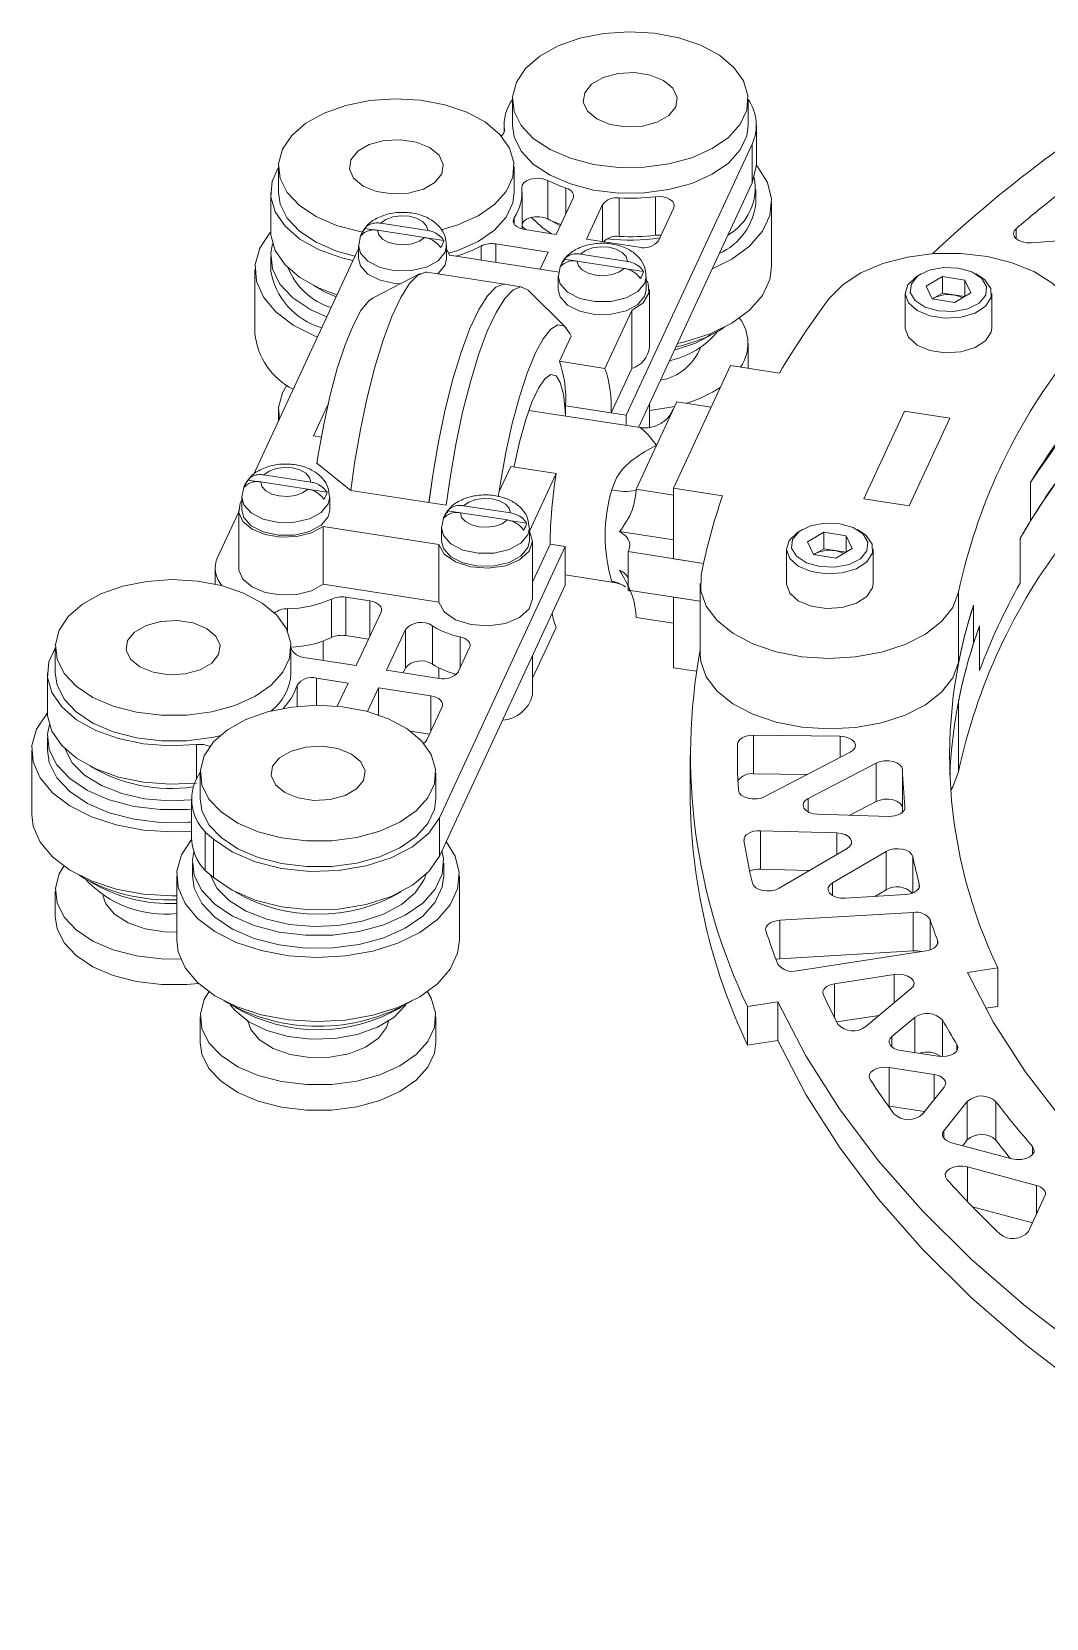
# Model space of a CAD drawing. Header units: millimetres. Extents: x 23 to 173, y 12 to 89.
# Drawn here: x 22.8 to 55.1, y 19.1 to 69.6 of the extents above; entities that cross this region are included whole.
import ezdxf

# ---------------------------------------------------------------- set-up
doc = ezdxf.new("R2010")
doc.units = ezdxf.units.MM

msp = doc.modelspace()

# ---------------------------------------------------------------- linework, layer by layer
at = {"color": 7, "linetype": 'Continuous', "lineweight": 15}
for p, q in [((38.067, 67.43), (38.067, 66.613)), ((45.567, 66.613), (45.567, 67.43)), ((37.801, 66.613), (37.801, 66.389)), ((45.833, 65.388), (45.833, 66.613)), ((45.696, 66.013), (41.691, 57.384)), ((45.696, 66.013), (45.696, 64.788)), ((30.622, 65.294), (30.622, 64.478)), ((38.122, 64.478), (38.122, 65.294)), ((39.19, 63.635), (39.19, 64.86)), ((45.696, 64.788), (42.081, 57)), ((30.372, 64.478), (30.372, 63.253)), ((38.372, 63.314), (38.372, 64.478)), ((39.463, 63.14), (39.999, 64.296)), ((41.466, 63.079), (41.466, 64.304)), ((42.618, 63.117), (42.618, 64.342)), ((45.817, 64.164), (45.817, 64.572)), ((46.317, 62.122), (46.317, 64.164)), ((40.429, 62.99), (40.939, 64.091)), ((42.714, 62.936), (43.201, 63.984)), ((33.364, 63.334), (33.714, 63.28)), ((35.268, 63.045), (33.772, 63.277)), ((33.876, 63.5), (35.372, 63.269)), ((38.49, 63.29), (38.372, 63.399)), ((39.463, 63.14), (38.461, 63.295)), ((33.123, 62.599), (33.172, 62.685)), ((33.172, 62.783), (33.172, 62.375)), ((33.235, 63.094), (33.175, 62.799)), ((35.327, 63.031), (35.884, 62.944)), ((35.972, 62.375), (35.972, 62.783)), ((35.972, 62.685), (36.06, 62.483)), ((39.204, 62.582), (37.538, 62.84)), ((42.102, 62.732), (40.429, 62.99)), ((57.713, 63.113), (54.58, 62.877)), ((29.821, 55.485), (33.123, 62.599)), ((30.372, 62.436), (30.372, 62.028)), ((35.924, 62.165), (35.972, 62.375)), ((36.06, 62.483), (39.556, 61.942)), ((38.95, 62.036), (39.204, 62.582)), ((39.719, 62.351), (40.069, 62.297)), ((41.624, 62.062), (40.127, 62.294)), ((40.231, 62.517), (41.727, 62.285)), ((29.872, 62.028), (29.872, 59.987)), ((35.131, 61.897), (33.632, 61.128)), ((37.827, 61.554), (35.343, 61.938)), ((39.527, 61.8), (39.527, 61.391)), ((39.59, 62.111), (39.53, 61.816)), ((41.682, 62.047), (42.239, 61.961)), ((42.327, 61.391), (42.327, 61.8)), ((51.08, 61.888), (50.974, 61.827)), ((51.233, 61.499), (51.756, 61.801)), ((52.469, 61.69), (51.756, 61.801)), ((51.756, 61.27), (51.756, 61.801)), ((52.469, 61.69), (52.661, 61.278)), ((52.469, 61.168), (52.469, 61.69)), ((52.919, 61.827), (52.813, 61.888)), ((38.379, 61.468), (37.827, 61.554)), ((39.766, 60.179), (38.569, 61.365)), ((42.279, 61.182), (42.327, 61.391)), ((42.427, 59.554), (42.427, 61.391)), ((50.572, 61.266), (50.572, 60.164)), ((51.233, 61.499), (51.424, 61.087)), ((51.435, 61.085), (51.494, 61.119)), ((51.494, 61.119), (51.441, 61.084)), ((51.494, 61.119), (51.756, 61.27)), ((52.112, 61.215), (51.756, 61.27)), ((52.458, 61.161), (52.112, 61.215)), ((52.661, 61.278), (52.138, 60.976)), ((53.322, 60.164), (53.322, 61.266)), ((41.013, 58.878), (41.867, 60.717)), ((41.867, 58.879), (41.867, 60.717)), ((51.424, 61.087), (52.138, 60.976)), ((39.935, 59.899), (39.565, 59.102)), ((45.567, 58.881), (45.567, 59.673)), ((39.565, 59.102), (41.013, 58.878)), ((41.208, 57.459), (41.867, 58.879)), ((45.007, 58.967), (43.195, 55.064)), ((45.007, 58.967), (46.566, 58.726)), ((30.749, 58.098), (30.89, 58.341)), ((31.733, 56.727), (32.192, 57.717)), ((41.691, 57.384), (39.759, 57.683)), ((39.759, 57.683), (39.759, 57.359)), ((39.759, 57.683), (41.208, 57.459)), ((42.427, 57.003), (42.427, 57.746)), ((43.286, 57.789), (42.652, 56.423)), ((43.299, 57.817), (43.286, 57.789)), ((43.299, 57.817), (44.394, 57.648)), ((30.622, 57.537), (30.622, 57.209)), ((42.133, 56.992), (38.587, 57.54)), ((41.691, 57.384), (41.691, 57.06)), ((49.249, 54.725), (50.543, 57.513)), ((50.543, 57.513), (51.992, 57.289)), ((51.992, 57.289), (50.698, 54.501)), ((31.983, 56.689), (31.733, 56.727)), ((42.652, 56.423), (42.018, 55.057)), ((32.924, 54.991), (31.846, 55.855)), ((38.012, 55.756), (37.642, 54.959)), ((39.461, 55.532), (38.012, 55.756)), ((29.517, 55.083), (29.456, 54.788)), ((29.645, 55.323), (29.995, 55.269)), ((31.55, 55.034), (30.054, 55.266)), ((30.157, 55.489), (31.653, 55.257)), ((38.609, 53.697), (39.461, 55.532)), ((42.018, 55.057), (42.005, 55.029)), ((43.195, 55.064), (44.754, 54.823)), ((43.195, 55.064), (43.195, 52.818)), ((54.555, 54.02), (54.555, 55.245)), ((29.405, 54.587), (29.454, 54.693)), ((29.454, 54.771), (29.454, 54.363)), ((31.608, 55.019), (32.165, 54.933)), ((32.254, 54.363), (32.254, 54.771)), ((35.96, 54.522), (32.924, 54.991)), ((42.005, 55.029), (42.005, 54.988)), ((42.005, 55.029), (43.195, 54.845)), ((50.698, 54.501), (49.249, 54.725)), ((29.354, 54.313), (28.68, 52.862)), ((29.354, 54.363), (29.354, 52.526)), ((32.206, 54.154), (32.254, 54.363)), ((35.872, 54.1), (35.812, 53.805)), ((36.001, 54.34), (36.35, 54.286)), ((37.905, 54.051), (36.409, 54.283)), ((36.512, 54.506), (38.009, 54.274)), ((32.048, 53.84), (35.72, 53.272)), ((32.048, 52.003), (32.048, 53.84)), ((35.809, 53.788), (35.809, 53.38)), ((37.964, 54.036), (38.52, 53.95)), ((38.609, 53.38), (38.609, 53.788)), ((41.479, 53.681), (43.195, 53.416)), ((47.303, 53.749), (47.197, 53.688)), ((47.455, 53.36), (47.978, 53.661)), ((48.692, 53.551), (47.978, 53.661)), ((47.978, 53.131), (47.978, 53.661)), ((48.692, 53.551), (48.883, 53.139)), ((48.692, 53.029), (48.692, 53.551)), ((49.141, 53.688), (49.035, 53.749)), ((35.72, 51.435), (35.72, 53.272)), ((39.749, 53.202), (35.744, 44.573)), ((38.561, 53.171), (38.609, 53.38)), ((38.709, 51.543), (38.709, 53.38)), ((38.709, 52.075), (39.266, 53.277)), ((39.749, 53.202), (39.266, 53.277)), ((39.749, 53.202), (39.749, 51.977)), ((41.746, 53.043), (41.767, 53.088)), ((41.746, 52.43), (41.746, 53.043)), ((41.746, 53.043), (44.149, 52.671)), ((46.794, 53.127), (46.794, 52.025)), ((47.455, 53.36), (47.646, 52.948)), ((47.716, 52.98), (47.978, 53.131)), ((48.335, 53.076), (47.978, 53.131)), ((48.68, 53.022), (48.335, 53.076)), ((48.883, 53.139), (48.36, 52.837)), ((49.544, 52.025), (49.544, 53.127)), ((54.232, 52.043), (54.232, 53.472)), ((44.149, 52.671), (43.195, 52.818)), ((47.646, 52.948), (48.36, 52.837)), ((47.658, 52.946), (47.716, 52.98)), ((47.716, 52.98), (47.663, 52.945)), ((28.604, 52.526), (28.604, 52.01)), ((39.749, 52.301), (41.369, 52.051)), ((41.746, 51.818), (41.746, 52.43)), ((44.044, 52.025), (44.044, 49.779)), ((32.048, 52.003), (35.72, 51.435)), ((32.308, 50.31), (32.308, 51.535)), ((32.761, 51.594), (33.53, 51.475)), ((32.761, 50.369), (32.761, 51.594)), ((39.749, 51.977), (35.744, 43.348)), ((41.736, 51.854), (41.791, 51.786)), ((41.746, 51.818), (44.044, 51.462)), ((44.044, 51.462), (43.195, 51.594)), ((43.195, 51.594), (43.195, 49.348)), ((52.267, 49.51), (52.267, 51.755)), ((33.884, 51.121), (33.094, 49.418)), ((52.744, 50.117), (52.744, 51.341)), ((34.663, 50.568), (34.06, 49.269)), ((34.663, 49.343), (34.663, 50.568)), ((35.521, 49.459), (35.521, 50.684)), ((39.461, 50.633), (38.709, 49.013)), ((42.005, 50.988), (42.005, 50.946)), ((42.005, 50.946), (43.195, 50.762)), ((52.938, 49.255), (52.938, 50.684)), ((32.048, 50.201), (32.048, 49.58)), ((32.761, 50.369), (33.483, 50.257)), ((23.517, 49.988), (23.517, 49.171)), ((31.017, 49.171), (31.017, 49.988)), ((33.094, 49.418), (31.428, 49.676)), ((36.704, 49.987), (36.345, 49.214)), ((38.709, 48.481), (38.709, 49.735)), ((23.267, 49.171), (23.267, 47.946)), ((32.835, 48.86), (31.833, 49.015)), ((35.733, 49.01), (34.06, 49.269)), ((34.663, 49.343), (34.59, 49.187)), ((35.72, 49.344), (35.72, 49.012)), ((43.195, 49.348), (43.929, 49.235)), ((32.835, 48.86), (32.492, 48.123)), ((33.801, 48.711), (33.449, 47.953)), ((35.474, 48.452), (33.801, 48.711)), ((33.801, 47.847), (33.801, 48.711)), ((35.828, 48.099), (35.341, 47.05)), ((52.267, 48.285), (52.267, 46.039)), ((23.267, 47.13), (23.267, 46.722)), ((35.427, 47.235), (34.825, 47.328)), ((45.741, 47.199), (48.498, 47.165)), ((45.741, 45.975), (45.741, 47.199)), ((22.767, 46.722), (22.767, 44.68)), ((43.727, 46.552), (43.727, 45.328)), ((48.822, 46.662), (46.096, 45.244)), ((28.13, 45.987), (28.13, 45.171)), ((35.63, 45.171), (35.63, 45.987)), ((45.741, 45.975), (47.459, 45.953)), ((49.648, 46.315), (47.48, 45.187)), ((49.648, 45.09), (49.648, 46.315)), ((50.483, 44.88), (50.483, 46.105)), ((27.85, 45.173), (27.85, 43.948)), ((49.648, 45.09), (48.81, 44.654)), ((35.744, 44.573), (35.744, 43.348)), ((47.789, 44.684), (50.037, 44.617)), ((50.483, 44.88), (50.487, 44.752)), ((28.292, 44.115), (28.551, 43.891)), ((28.292, 42.89), (28.292, 44.115)), ((45.962, 44.161), (48.392, 44.088)), ((45.962, 42.936), (45.962, 44.161)), ((27.534, 43.393), (27.852, 43.878)), ((28.551, 43.891), (28.551, 42.666)), ((48.722, 43.597), (46.556, 42.328)), ((49.964, 43.503), (48.258, 42.502)), ((49.964, 42.278), (49.964, 43.503)), ((23.645, 42.791), (23.785, 43.035)), ((27.88, 43.129), (27.88, 42.721)), ((35.88, 42.721), (35.88, 43.129)), ((45.962, 42.936), (47.515, 42.89)), ((27.38, 42.721), (27.38, 40.68)), ((28.292, 42.89), (28.551, 42.666)), ((36.38, 40.68), (36.38, 42.721)), ((23.517, 42.231), (23.517, 41.414)), ((48.665, 42.013), (50.575, 42.126)), ((49.964, 42.278), (49.607, 42.069)), ((46.575, 41.308), (50.819, 41.561)), ((50.819, 40.336), (50.819, 41.561)), ((46.575, 40.083), (46.575, 41.308)), ((46.575, 40.083), (50.819, 40.336)), ((47.131, 39.7), (51.239, 40.335)), ((48.318, 39.286), (50.221, 39.58)), ((53.518, 39.791), (52.553, 39.642)), ((53.518, 38.567), (53.518, 39.791)), ((28.258, 38.79), (28.399, 39.034)), ((50.762, 39.138), (49.314, 37.924)), ((46.516, 38.708), (45.55, 38.559)), ((45.55, 37.334), (45.55, 38.559)), ((46.516, 37.483), (46.516, 38.708)), ((53.518, 38.567), (53.127, 38.506)), ((28.13, 38.23), (28.13, 37.413)), ((35.63, 37.413), (35.63, 38.23)), ((48.388, 38.072), (49.739, 38.281)), ((50.87, 38.21), (50.146, 37.604)), ((46.516, 37.483), (45.55, 37.334)), ((50.428, 37.161), (51.614, 36.978)), ((50.054, 36.621), (51.487, 36.4)), ((50.054, 35.396), (50.054, 36.621)), ((51.812, 36), (51.122, 35.139)), ((50.027, 35.4), (50.054, 35.396)), ((50.054, 35.396), (51.188, 35.221)), ((52.545, 35.54), (51.8, 34.61)), ((52.545, 34.315), (52.545, 35.54)), ((53.457, 34.309), (53.457, 35.534)), ((52.044, 34.227), (53.965, 33.714)), ((52.545, 34.315), (52.399, 34.132)), ((52.55, 33.456), (54.743, 32.87)), ((55.016, 32.534), (54.489, 31.399)), ((52.708, 32.189), (54.619, 31.679))]:
    msp.add_line(p, q, dxfattribs=at)
at = {"color": 8, "linetype": 'Continuous', "lineweight": 15}
for p, q in [((37.81, 66.426), (37.81, 66.463)), ((39.771, 63.804), (39.771, 64.619)), ((38.121, 63.473), (38.121, 63.674)), ((40.939, 62.911), (40.939, 64.091)), ((54.1, 63.002), (54.1, 63.325)), ((35.924, 62.574), (35.972, 62.788)), ((37.071, 62.326), (37.071, 62.774)), ((37.538, 62.254), (37.538, 62.84)), ((42.279, 61.591), (42.327, 61.805)), ((32.206, 54.562), (32.253, 54.777)), ((38.561, 53.579), (38.609, 53.794)), ((41.37, 52.058), (41.233, 52.098)), ((30.907, 50.507), (30.907, 51.227)), ((33.53, 50.359), (33.53, 51.475)), ((36.401, 49.333), (36.401, 50.331)), ((31.833, 48.152), (31.833, 49.015)), ((31.211, 48.117), (31.211, 48.785)), ((35.474, 47.337), (35.474, 48.452)), ((48.498, 46.493), (48.498, 47.165)), ((28.015, 45.831), (28.015, 46.903)), ((45.23, 46.191), (45.23, 46.914)), ((47.48, 44.758), (47.48, 45.187)), ((50.562, 44.887), (50.562, 44.922)), ((48.392, 43.404), (48.392, 44.088)), ((50.81, 42.177), (50.81, 43.336)), ((48.258, 42.097), (48.258, 42.502)), ((51.018, 42.37), (51.018, 42.457)), ((51.361, 40.364), (51.361, 41.329)), ((51.598, 40.551), (51.598, 40.677)), ((50.221, 38.684), (50.221, 39.58)), ((48.318, 38.208), (48.318, 39.286)), ((50.87, 37.093), (50.87, 38.21)), ((51.757, 36.968), (51.757, 38.135)), ((50.146, 37.276), (50.146, 37.604)), ((52.214, 37.16), (52.214, 37.353)), ((51.487, 35.595), (51.487, 36.4)), ((51.8, 34.368), (51.8, 34.61)), ((54.621, 33.846), (54.621, 34.106)), ((52.55, 32.353), (52.55, 33.456)), ((54.743, 31.945), (54.743, 32.87))]:
    msp.add_line(p, q, dxfattribs=at)
at = {"color": 7, "linetype": 'Continuous', "lineweight": 15, "flags": 128}
for points in [[(38.195, 67.99), (38.488, 68.426), (38.937, 68.816), (39.521, 69.141), (40.212, 69.386), (40.978, 69.54), (41.783, 69.595), (42.59, 69.548), (43.361, 69.403), (44.059, 69.165), (44.653, 68.846), (45.114, 68.461), (45.421, 68.028), (45.56, 67.566), (45.523, 67.099), (45.313, 66.647), (44.94, 66.231), (44.42, 65.872), (43.779, 65.585), (43.046, 65.385), (42.256, 65.28), (41.445, 65.276), (40.652, 65.372), (39.913, 65.565), (39.263, 65.845), (38.732, 66.199), (38.346, 66.61), (38.122, 67.06), (38.071, 67.527), (38.195, 67.99)], [(43.266, 67.206), (43.311, 67.505), (43.177, 67.796), (42.878, 68.042), (42.451, 68.215), (41.948, 68.292), (41.429, 68.266), (40.957, 68.139), (40.588, 67.926), (40.368, 67.654), (40.323, 67.354), (40.458, 67.064), (40.756, 66.817), (41.183, 66.645), (41.686, 66.567), (42.205, 66.593), (42.677, 66.72), (43.046, 66.933), (43.266, 67.206)], [(30.749, 65.855), (31.043, 66.291), (31.492, 66.681), (32.075, 67.006), (32.766, 67.251), (33.532, 67.404), (34.338, 67.459), (35.145, 67.413), (35.915, 67.267), (36.614, 67.03), (37.208, 66.711), (37.669, 66.326), (37.976, 65.892), (38.114, 65.431), (38.077, 64.963), (37.868, 64.511), (37.494, 64.096), (36.975, 63.736), (36.334, 63.45), (35.795, 63.291)], [(45.567, 66.613), (45.523, 66.282), (45.313, 65.83), (44.94, 65.415), (44.42, 65.055), (43.779, 64.768), (43.046, 64.568), (42.256, 64.463), (41.445, 64.459), (40.652, 64.556), (39.913, 64.748), (39.263, 65.028), (38.732, 65.382), (38.346, 65.794), (38.122, 66.244), (38.067, 66.613)], [(33.311, 63.218), (33.206, 63.237), (32.467, 63.429), (31.817, 63.709), (31.287, 64.063), (30.901, 64.475), (30.677, 64.925), (30.625, 65.392), (30.749, 65.855)], [(35.82, 65.07), (35.866, 65.37), (35.731, 65.66), (35.432, 65.907), (35.005, 66.079), (34.502, 66.157), (33.983, 66.131), (33.511, 66.004), (33.143, 65.791), (32.923, 65.518), (32.877, 65.219), (33.012, 64.928), (33.311, 64.682), (33.738, 64.51), (34.241, 64.432), (34.76, 64.458), (35.232, 64.585), (35.6, 64.798), (35.82, 65.07)], [(30.622, 65.281), (30.419, 64.833), (30.378, 64.343), (30.518, 63.859), (30.831, 63.403), (31.305, 62.995), (31.916, 62.655), (32.639, 62.397), (32.99, 62.311)], [(45.832, 65.337), (45.874, 65.288), (46.183, 64.793), (46.313, 64.273), (46.259, 63.749), (46.024, 63.241), (45.616, 62.771), (45.052, 62.358), (44.423, 62.046)], [(45.696, 64.788), (45.83, 65.313), (45.833, 65.388)], [(39.19, 64.86), (39.066, 64.905), (38.926, 64.928), (38.779, 64.927), (38.64, 64.9), (38.52, 64.852), (38.43, 64.786), (38.376, 64.708), (38.364, 64.624)], [(33.055, 62.451), (32.467, 62.613), (31.817, 62.893), (31.287, 63.247), (30.901, 63.658), (30.677, 64.108), (30.622, 64.478)], [(38.122, 64.478), (38.077, 64.147), (37.868, 63.695), (37.494, 63.279), (36.975, 62.92), (36.334, 62.633), (36.044, 62.54)], [(39.999, 64.296), (40.014, 64.342), (40.015, 64.388), (40.003, 64.435), (39.979, 64.479), (39.942, 64.521), (39.895, 64.559), (39.837, 64.592), (39.771, 64.619)], [(42.618, 64.342), (42.745, 64.347), (42.869, 64.334), (42.984, 64.303), (43.082, 64.257), (43.157, 64.197), (43.203, 64.129), (43.218, 64.057), (43.201, 63.984)], [(35.372, 63.269), (35.331, 63.418), (35.209, 63.552), (35.018, 63.656), (34.779, 63.719), (34.518, 63.733), (34.262, 63.699), (34.04, 63.618), (33.876, 63.5)], [(38.121, 63.674), (38.096, 63.616), (38.091, 63.556), (38.108, 63.497), (38.146, 63.441), (38.203, 63.391), (38.277, 63.349), (38.364, 63.316), (38.461, 63.295)], [(39.19, 63.635), (39.066, 63.681), (38.926, 63.703), (38.779, 63.702), (38.64, 63.676), (38.52, 63.628), (38.43, 63.561), (38.376, 63.483), (38.372, 63.472)], [(39.307, 63.164), (39.001, 63.372), (38.673, 63.684)], [(30.025, 62.701), (30.348, 63.192), (30.372, 63.219)], [(30.372, 63.253), (30.378, 63.118), (30.518, 62.634), (30.831, 62.178), (31.305, 61.771), (31.916, 61.43), (32.482, 61.218)], [(33.772, 63.277), (33.813, 63.127), (33.935, 62.993), (34.126, 62.889), (34.365, 62.827), (34.626, 62.812), (34.881, 62.847), (35.104, 62.928), (35.268, 63.045)], [(39.593, 63.42), (39.534, 63.449), (39.256, 63.603)], [(54.1, 63.325), (54.038, 63.251), (54.015, 63.169), (54.033, 63.087), (54.09, 63.012), (54.182, 62.949), (54.3, 62.903), (54.437, 62.878), (54.58, 62.877)], [(31.858, 59.873), (31.77, 59.909), (31.084, 60.254), (30.533, 60.673), (30.139, 61.147), (29.918, 61.657), (29.879, 62.182), (30.025, 62.701)], [(32.156, 60.514), (31.647, 60.746), (31.081, 61.123), (30.669, 61.562), (30.43, 62.042), (30.376, 62.541), (30.435, 62.845)], [(41.727, 62.285), (41.686, 62.435), (41.564, 62.569), (41.373, 62.673), (41.134, 62.736), (40.873, 62.75), (40.618, 62.716), (40.396, 62.635), (40.231, 62.517)], [(42.618, 63.117), (42.745, 63.122), (42.799, 63.119)], [(33.172, 62.375), (33.231, 62.141), (33.468, 61.878), (33.853, 61.681), (34.336, 61.578), (34.489, 61.568)], [(35.686, 61.885), (35.702, 61.897), (35.924, 62.165)], [(40.127, 62.294), (40.168, 62.144), (40.29, 62.01), (40.481, 61.906), (40.72, 61.844), (40.981, 61.829), (41.237, 61.864), (41.459, 61.945), (41.624, 62.062)], [(48.164, 61.113), (48.589, 61.546), (49.16, 61.919), (49.853, 62.215), (50.638, 62.422), (51.48, 62.53), (52.342, 62.534), (53.187, 62.435), (53.978, 62.236), (54.68, 61.947), (55.263, 61.58), (55.7, 61.151), (55.974, 60.679), (56.072, 60.184), (55.989, 59.689), (55.73, 59.214)], [(35.343, 61.938), (35.297, 61.941), (35.053, 61.849), (34.789, 61.576), (34.512, 61.131), (34.232, 60.527), (33.955, 59.781), (33.691, 58.915), (33.447, 57.954), (33.229, 56.927), (33.045, 55.862), (32.924, 54.991)], [(41.867, 60.717), (42.231, 60.963), (42.412, 61.27), (42.386, 61.593), (42.327, 61.702)], [(46.317, 62.122), (46.259, 61.707), (46.024, 61.199), (45.616, 60.73), (45.052, 60.317), (44.356, 59.978), (43.557, 59.726), (43.322, 59.674)], [(50.974, 61.827), (50.917, 61.792), (50.657, 61.541), (50.572, 61.254), (50.672, 60.968), (50.945, 60.722), (51.353, 60.55), (51.841, 60.475), (52.343, 60.506), (52.792, 60.64), (53.127, 60.859), (53.302, 61.132), (53.294, 61.424), (53.105, 61.694), (52.919, 61.827)], [(52.264, 62.072), (51.787, 62.09), (51.334, 62.001), (50.975, 61.819), (50.764, 61.572), (50.732, 61.296), (50.886, 61.035), (51.201, 60.827), (51.63, 60.705), (52.107, 60.687), (52.559, 60.776), (52.919, 60.958), (53.13, 61.205), (53.161, 61.481), (53.008, 61.742), (52.693, 61.95), (52.264, 62.072)], [(32.453, 61.155), (32.089, 61.313), (31.731, 61.518)], [(33.632, 61.128), (33.493, 61.027), (33.247, 60.718), (32.993, 60.244), (32.738, 59.622), (32.492, 58.872), (32.264, 58.02), (32.06, 57.095), (31.888, 56.128), (31.844, 55.84)], [(37.827, 61.554), (37.782, 61.557), (37.537, 61.464), (37.273, 61.192), (36.997, 60.747), (36.716, 60.142), (36.44, 59.396), (36.175, 58.53), (35.931, 57.57), (35.713, 56.542), (35.529, 55.478), (35.408, 54.607)], [(35.412, 54.641), (35.529, 55.478), (35.713, 56.542), (35.931, 57.57), (36.175, 58.53), (36.44, 59.396), (36.716, 60.142), (36.997, 60.747), (37.273, 61.192), (37.537, 61.464), (37.782, 61.557), (37.827, 61.554)], [(35.96, 54.522), (36.082, 55.393), (36.266, 56.457), (36.483, 57.484), (36.728, 58.445), (36.992, 59.311), (37.268, 60.057), (37.549, 60.661), (37.825, 61.106), (38.09, 61.379), (38.334, 61.472), (38.551, 61.381), (38.569, 61.365)], [(39.527, 61.391), (39.587, 61.158), (39.823, 60.895), (40.209, 60.698), (40.691, 60.595), (41.206, 60.599), (41.682, 60.711), (42.057, 60.914), (42.279, 61.182)], [(37.617, 54.789), (37.683, 55.231), (37.855, 56.198), (38.059, 57.123), (38.288, 57.975), (38.534, 58.725), (38.788, 59.348), (39.043, 59.822), (39.288, 60.131), (39.517, 60.264), (39.721, 60.218), (39.893, 59.993), (39.935, 59.899)], [(50.572, 60.164), (50.572, 60.151), (50.672, 59.866), (50.945, 59.62), (51.353, 59.448), (51.841, 59.372), (52.343, 59.404), (52.792, 59.538), (53.127, 59.756), (53.302, 60.03), (53.322, 60.164)], [(44.457, 59.979), (43.895, 59.68), (43.22, 59.455)], [(38.12, 55.759), (38.121, 55.764), (38.288, 56.525), (38.478, 57.214), (38.683, 57.797), (38.893, 58.25), (39.098, 58.549), (39.288, 58.681), (39.456, 58.641), (39.591, 58.429), (39.69, 58.055), (39.746, 57.538), (39.754, 57.36)], [(30.65, 57.271), (30.625, 57.635), (30.749, 58.098)], [(43.229, 57.667), (43.046, 57.627), (42.427, 57.537)], [(31.653, 55.257), (31.613, 55.407), (31.49, 55.541), (31.299, 55.645), (31.061, 55.708), (30.799, 55.722), (30.544, 55.687), (30.322, 55.607), (30.157, 55.489)], [(30.054, 55.266), (30.094, 55.116), (30.217, 54.982), (30.408, 54.878), (30.646, 54.815), (30.908, 54.801), (31.163, 54.836), (31.385, 54.916), (31.55, 55.034)], [(32.048, 53.84), (31.672, 53.638), (31.2, 53.521), (30.687, 53.503), (30.194, 53.586), (29.778, 53.76), (29.488, 54.005), (29.359, 54.292), (29.405, 54.587)], [(38.009, 54.274), (37.968, 54.424), (37.846, 54.558), (37.655, 54.662), (37.416, 54.724), (37.155, 54.739), (36.899, 54.704), (36.677, 54.623), (36.512, 54.506)], [(29.454, 54.363), (29.513, 54.13), (29.749, 53.866), (30.135, 53.67), (30.617, 53.567), (31.132, 53.571), (31.609, 53.683), (31.984, 53.886), (32.206, 54.154)], [(36.409, 54.283), (36.449, 54.133), (36.572, 53.999), (36.763, 53.895), (37.002, 53.832), (37.263, 53.818), (37.518, 53.852), (37.74, 53.933), (37.905, 54.051)], [(38.607, 53.693), (38.709, 53.375), (38.6, 53.057), (38.297, 52.784), (37.842, 52.595), (37.298, 52.516), (36.742, 52.557), (36.251, 52.714), (35.894, 52.964), (35.72, 53.272)], [(47.197, 53.688), (47.139, 53.653), (46.879, 53.402), (46.794, 53.115), (46.895, 52.829), (47.167, 52.583), (47.575, 52.411), (48.063, 52.335), (48.566, 52.367), (49.014, 52.501), (49.349, 52.719), (49.524, 52.993), (49.517, 53.285), (49.327, 53.555), (49.141, 53.688)], [(48.486, 53.932), (48.009, 53.951), (47.557, 53.862), (47.197, 53.68), (46.986, 53.432), (46.954, 53.157), (47.108, 52.896), (47.423, 52.688), (47.852, 52.566), (48.329, 52.548), (48.782, 52.637), (49.141, 52.819), (49.352, 53.066), (49.384, 53.342), (49.23, 53.603), (48.915, 53.81), (48.486, 53.932)], [(35.809, 53.38), (35.868, 53.147), (36.105, 52.883), (36.49, 52.687), (36.973, 52.584), (37.487, 52.588), (37.964, 52.7), (38.339, 52.903), (38.561, 53.171)], [(23.645, 50.548), (23.938, 50.985), (24.387, 51.374), (24.971, 51.699), (25.662, 51.944), (26.428, 52.098), (27.233, 52.153), (28.04, 52.106), (28.811, 51.961), (29.509, 51.723), (30.103, 51.404), (30.564, 51.019), (30.871, 50.586), (31.009, 50.125), (30.973, 49.657), (30.763, 49.205), (30.39, 48.789), (29.87, 48.43), (29.229, 48.143), (28.496, 47.943), (27.706, 47.838), (26.895, 47.834), (26.102, 47.93), (25.363, 48.123), (24.713, 48.403), (24.182, 48.757), (23.796, 49.168), (23.572, 49.618), (23.521, 50.085), (23.645, 50.548)], [(32.048, 52.003), (31.672, 51.8), (31.2, 51.683), (30.687, 51.665), (30.194, 51.748), (29.778, 51.923), (29.488, 52.168), (29.359, 52.455), (29.354, 52.526)], [(52.267, 51.755), (52.081, 51.269), (51.723, 50.816), (51.21, 50.416), (50.564, 50.086), (49.814, 49.841), (48.991, 49.691), (48.133, 49.643), (47.276, 49.7), (46.458, 49.858), (45.715, 50.11), (45.08, 50.447), (44.579, 50.852), (44.235, 51.309), (44.063, 51.796), (44.071, 52.294)], [(46.794, 52.025), (46.794, 52.012), (46.895, 51.726), (47.167, 51.481), (47.575, 51.309), (48.063, 51.233), (48.566, 51.265), (49.014, 51.399), (49.349, 51.617), (49.524, 51.891), (49.544, 52.025)], [(38.709, 51.543), (38.709, 51.538), (38.6, 51.22), (38.297, 50.947), (37.842, 50.758), (37.298, 50.679), (36.742, 50.72), (36.251, 50.877), (35.894, 51.127), (35.72, 51.435)], [(33.53, 51.475), (33.622, 51.455), (33.705, 51.425), (33.777, 51.386), (33.834, 51.34), (33.875, 51.289), (33.897, 51.233), (33.9, 51.177), (33.884, 51.121)], [(28.716, 49.764), (28.761, 50.063), (28.626, 50.354), (28.328, 50.6), (27.901, 50.773), (27.398, 50.85), (26.879, 50.824), (26.407, 50.697), (26.038, 50.484), (25.818, 50.212), (25.773, 49.912), (25.907, 49.622), (26.206, 49.375), (26.633, 49.203), (27.136, 49.125), (27.655, 49.151), (28.127, 49.278), (28.496, 49.491), (28.716, 49.764)], [(36.401, 50.331), (36.483, 50.307), (36.556, 50.276), (36.618, 50.237), (36.667, 50.192), (36.701, 50.143), (36.718, 50.091), (36.72, 50.039), (36.704, 49.987)], [(28.015, 46.903), (27.168, 46.863), (26.326, 46.927), (25.526, 47.092), (24.805, 47.351), (24.194, 47.693), (23.723, 48.101), (23.411, 48.557), (23.273, 49.041), (23.316, 49.531), (23.517, 49.975)], [(31.017, 49.975), (31.021, 49.969), (31.081, 49.867)], [(52.267, 49.51), (52.081, 49.023), (51.723, 48.57), (51.21, 48.17), (50.564, 47.84), (49.814, 47.595), (48.991, 47.446), (48.133, 47.398), (47.276, 47.454), (46.458, 47.612), (45.715, 47.865), (45.08, 48.201), (44.579, 48.606), (44.235, 49.063), (44.063, 49.551), (44.044, 49.779)], [(28.756, 47.185), (28.496, 47.126), (27.706, 47.021), (26.895, 47.017), (26.102, 47.114), (25.363, 47.306), (24.713, 47.586), (24.182, 47.94), (23.796, 48.352), (23.572, 48.802), (23.517, 49.171)], [(28.258, 46.547), (28.552, 46.984), (29.001, 47.374), (29.584, 47.699), (30.275, 47.944), (31.041, 48.097), (31.847, 48.152), (32.654, 48.105), (33.424, 47.96), (34.123, 47.722), (34.717, 47.403), (35.178, 47.018), (35.485, 46.585), (35.623, 46.124), (35.586, 45.656), (35.377, 45.204), (35.003, 44.788), (34.484, 44.429), (33.843, 44.142), (33.11, 43.942), (32.32, 43.837), (31.509, 43.833), (30.715, 43.929), (29.976, 44.122), (29.326, 44.402), (28.796, 44.756), (28.409, 45.168), (28.185, 45.618), (28.134, 46.085), (28.258, 46.547)], [(35.828, 48.099), (35.844, 48.154), (35.841, 48.211), (35.818, 48.266), (35.778, 48.318), (35.721, 48.364), (35.649, 48.402), (35.566, 48.432), (35.474, 48.452)], [(22.92, 47.394), (23.244, 47.885), (23.267, 47.912)], [(28.015, 45.678), (27.168, 45.638), (26.326, 45.702), (25.526, 45.867), (24.805, 46.127), (24.194, 46.468), (23.723, 46.876), (23.411, 47.332), (23.273, 47.816), (23.267, 47.946)], [(27.85, 44.845), (27.735, 44.837), (26.87, 44.832), (26.024, 44.935), (25.236, 45.141), (24.542, 45.439), (23.977, 45.817), (23.565, 46.256), (23.326, 46.736), (23.271, 47.234), (23.33, 47.538)], [(27.85, 44.146), (27.229, 44.124), (26.324, 44.182), (25.457, 44.343), (24.665, 44.602), (23.979, 44.948), (23.428, 45.366), (23.034, 45.84), (22.813, 46.35), (22.775, 46.875), (22.92, 47.394)], [(35.246, 46.942), (35.293, 46.982), (35.341, 47.05)], [(45.23, 46.914), (45.241, 46.971), (45.271, 47.025), (45.319, 47.075), (45.383, 47.118), (45.46, 47.154), (45.548, 47.18), (45.643, 47.195), (45.741, 47.199)], [(48.498, 47.165), (48.644, 47.15), (48.777, 47.111), (48.884, 47.052), (48.956, 46.977), (48.986, 46.893), (48.973, 46.807), (48.916, 46.728), (48.822, 46.662)], [(27.85, 44.437), (27.735, 44.428), (26.87, 44.424), (26.024, 44.527), (25.236, 44.732), (24.542, 45.031), (23.977, 45.409), (23.565, 45.848), (23.326, 46.327), (23.267, 46.722)], [(27.85, 45.138), (27.136, 45.111), (26.361, 45.178), (25.631, 45.344), (24.984, 45.598), (24.451, 45.93), (24.059, 46.322), (23.828, 46.754), (23.822, 46.773)], [(33.329, 45.763), (33.375, 46.063), (33.24, 46.353), (32.941, 46.599), (32.514, 46.772), (32.011, 46.85), (31.492, 46.823), (31.02, 46.696), (30.652, 46.484), (30.432, 46.211), (30.386, 45.912), (30.521, 45.621), (30.82, 45.375), (31.247, 45.202), (31.75, 45.124), (32.269, 45.151), (32.741, 45.278), (33.109, 45.49), (33.329, 45.763)], [(50.483, 46.105), (50.46, 46.186), (50.399, 46.26), (50.304, 46.322), (50.183, 46.365), (50.045, 46.387), (49.903, 46.385), (49.767, 46.36), (49.648, 46.315)], [(52.017, 45.451), (52.081, 45.553), (52.267, 46.039)], [(35.63, 45.171), (35.586, 44.84), (35.377, 44.387), (35.003, 43.972), (34.484, 43.612), (33.843, 43.326), (33.11, 43.125), (32.32, 43.021), (31.509, 43.016), (30.715, 43.113), (29.976, 43.306), (29.326, 43.585), (28.796, 43.94), (28.409, 44.351), (28.185, 44.801), (28.13, 45.171)], [(46.096, 45.244), (45.979, 45.199), (45.844, 45.174), (45.703, 45.172), (45.567, 45.193), (45.446, 45.235), (45.35, 45.295), (45.287, 45.368), (45.262, 45.448)], [(47.48, 45.187), (47.387, 45.122), (47.33, 45.043), (47.316, 44.959), (47.344, 44.876), (47.413, 44.801), (47.516, 44.741), (47.645, 44.701), (47.789, 44.684)], [(50.483, 44.88), (50.46, 44.961), (50.399, 45.036), (50.304, 45.097), (50.183, 45.14), (50.045, 45.162), (49.903, 45.16), (49.767, 45.136), (49.648, 45.09)], [(27.38, 42.083), (27.229, 42.083), (26.324, 42.14), (25.457, 42.302), (24.665, 42.561), (23.979, 42.906), (23.428, 43.325), (23.034, 43.799), (22.813, 44.309), (22.767, 44.68)], [(35.744, 44.573), (35.408, 44.082), (34.887, 43.647), (34.209, 43.293), (33.409, 43.037), (32.529, 42.892), (31.615, 42.866), (30.715, 42.962), (29.876, 43.172), (29.142, 43.488), (28.551, 43.891)], [(50.562, 44.922), (50.557, 44.862), (50.531, 44.803), (50.484, 44.749), (50.418, 44.702), (50.337, 44.663), (50.243, 44.636), (50.142, 44.62), (50.037, 44.617)], [(45.438, 43.847), (45.44, 43.908), (45.465, 43.969), (45.511, 44.024), (45.576, 44.073), (45.658, 44.113), (45.753, 44.141), (45.856, 44.158), (45.962, 44.161)], [(48.722, 43.597), (48.807, 43.664), (48.855, 43.741), (48.864, 43.824), (48.832, 43.904), (48.761, 43.976), (48.659, 44.034), (48.532, 44.072), (48.392, 44.088)], [(35.961, 43.816), (36.246, 43.351), (36.376, 42.831), (36.323, 42.306), (36.087, 41.798), (35.679, 41.328), (35.116, 40.915), (34.42, 40.576), (33.62, 40.325), (32.749, 40.172), (31.842, 40.123), (30.937, 40.181), (30.071, 40.342), (29.279, 40.601), (28.593, 40.947), (28.042, 41.365), (27.648, 41.839), (27.427, 42.349), (27.388, 42.874), (27.534, 43.393), (27.534, 43.393)], [(35.823, 43.518), (35.872, 43.275), (35.833, 42.776), (35.61, 42.294), (35.211, 41.851), (34.657, 41.467), (33.974, 41.161), (33.192, 40.948), (32.349, 40.836), (31.484, 40.831), (30.638, 40.934), (29.849, 41.14), (29.156, 41.438), (28.59, 41.816), (28.178, 42.255), (27.939, 42.735), (27.885, 43.233), (27.929, 43.489)], [(50.81, 43.336), (50.774, 43.414), (50.703, 43.482), (50.601, 43.537), (50.478, 43.573), (50.342, 43.588), (50.204, 43.581), (50.074, 43.552), (49.964, 43.503)], [(35.744, 43.348), (35.408, 42.857), (34.887, 42.423), (34.209, 42.068), (33.409, 41.812), (32.529, 41.667), (31.615, 41.642), (30.715, 41.737), (29.876, 41.948), (29.142, 42.263), (28.551, 42.666)], [(27.506, 40.07), (26.895, 40.076), (26.102, 40.173), (25.363, 40.366), (24.713, 40.646), (24.182, 41), (23.796, 41.411), (23.572, 41.861), (23.521, 42.328), (23.645, 42.791)], [(35.88, 42.721), (35.833, 42.368), (35.61, 41.886), (35.211, 41.442), (34.657, 41.059), (33.974, 40.753), (33.192, 40.539), (32.349, 40.428), (31.484, 40.423), (30.638, 40.526), (29.849, 40.732), (29.156, 41.03), (28.59, 41.408), (28.178, 41.847), (27.939, 42.327), (27.88, 42.721)], [(35.325, 42.772), (35.261, 42.606), (34.975, 42.185), (34.533, 41.811), (33.959, 41.503), (33.28, 41.277), (32.531, 41.144), (31.75, 41.11), (30.975, 41.178), (30.245, 41.343), (29.597, 41.598), (29.064, 41.929), (28.672, 42.321), (28.441, 42.754), (28.438, 42.764)], [(45.705, 42.491), (45.742, 42.414), (45.815, 42.346), (45.918, 42.292), (46.042, 42.256), (46.179, 42.242), (46.317, 42.25), (46.446, 42.279), (46.556, 42.328)], [(48.258, 42.502), (48.169, 42.431), (48.121, 42.347), (48.119, 42.259), (48.163, 42.175), (48.25, 42.102), (48.37, 42.048), (48.513, 42.017), (48.665, 42.013)], [(51.018, 42.457), (51.023, 42.399), (51.008, 42.341), (50.973, 42.287), (50.919, 42.237), (50.85, 42.195), (50.767, 42.161), (50.674, 42.138), (50.575, 42.126)], [(27.38, 40.933), (27, 40.941), (26.381, 41.037), (25.834, 41.229), (25.404, 41.503), (25.124, 41.835), (25.029, 42.098)], [(28.068, 39.299), (27.706, 39.264), (26.895, 39.26), (26.102, 39.356), (25.363, 39.549), (24.713, 39.829), (24.182, 40.183), (23.796, 40.595), (23.572, 41.045), (23.517, 41.414)], [(46.135, 40.967), (46.126, 41.027), (46.139, 41.086), (46.172, 41.142), (46.225, 41.193), (46.295, 41.237), (46.379, 41.272), (46.474, 41.296), (46.575, 41.308)], [(36.38, 40.68), (36.323, 40.265), (36.087, 39.757), (35.679, 39.287), (35.116, 38.874), (34.42, 38.535), (33.62, 38.284), (32.749, 38.131), (31.842, 38.082), (30.937, 38.139), (30.071, 38.301), (29.279, 38.56), (28.593, 38.906), (28.042, 39.324), (27.648, 39.798), (27.427, 40.308), (27.38, 40.68)], [(51.598, 40.677), (51.61, 40.622), (51.603, 40.567), (51.579, 40.514), (51.538, 40.465), (51.481, 40.42), (51.41, 40.383), (51.329, 40.355), (51.239, 40.335)], [(46.455, 40.067), (46.474, 40.071), (46.575, 40.083)], [(50.221, 39.58), (50.371, 39.59), (50.52, 39.573), (50.653, 39.531), (50.758, 39.468), (50.826, 39.389), (50.85, 39.303), (50.828, 39.216), (50.762, 39.138)], [(52.553, 39.642), (53.383, 38.052), (54.384, 36.494), (55.551, 34.975), (56.878, 33.502), (58.362, 32.078), (59.997, 30.711), (61.775, 29.405), (63.691, 28.166), (65.737, 26.997), (67.904, 25.905), (70.186, 24.892), (70.826, 24.63)], [(35.362, 39.034), (35.485, 38.828), (35.623, 38.367), (35.586, 37.899), (35.377, 37.447), (35.003, 37.031), (34.484, 36.672), (33.843, 36.385), (33.11, 36.185), (32.32, 36.08), (31.509, 36.076), (30.715, 36.172), (29.976, 36.365), (29.326, 36.645), (28.796, 36.999), (28.409, 37.411), (28.185, 37.86), (28.134, 38.328), (28.258, 38.79), (28.258, 38.79)], [(47.964, 38.932), (47.948, 38.988), (47.952, 39.045), (47.974, 39.1), (48.014, 39.151), (48.071, 39.197), (48.143, 39.236), (48.226, 39.266), (48.318, 39.286)], [(34.673, 38.618), (34.658, 38.596), (34.289, 38.218), (33.768, 37.905), (33.129, 37.676), (32.412, 37.546), (31.661, 37.523), (30.924, 37.609), (30.247, 37.798), (29.672, 38.078), (29.237, 38.432), (29.088, 38.618)], [(46.516, 38.708), (47.408, 36.99), (48.475, 35.306), (49.713, 33.661), (51.117, 32.061), (52.683, 30.511), (54.405, 29.018), (56.276, 27.587), (58.292, 26.221), (60.443, 24.927), (62.723, 23.709), (65.125, 22.571), (67.638, 21.517), (70.255, 20.55), (70.952, 20.313)], [(34.119, 38.097), (34.054, 37.894), (33.802, 37.554), (33.394, 37.269), (32.864, 37.062), (32.254, 36.949), (31.613, 36.94), (30.995, 37.036), (30.448, 37.228), (30.017, 37.502), (29.737, 37.834), (29.642, 38.097)], [(35.63, 37.413), (35.586, 37.082), (35.377, 36.63), (35.003, 36.215), (34.484, 35.855), (33.843, 35.569), (33.11, 35.368), (32.32, 35.263), (31.509, 35.259), (30.715, 35.356), (29.976, 35.548), (29.326, 35.828), (28.796, 36.182), (28.409, 36.594), (28.185, 37.044), (28.13, 37.413)], [(46.516, 37.483), (47.408, 35.765), (48.475, 34.081), (49.713, 32.436), (51.117, 30.836), (52.683, 29.287), (54.405, 27.793), (56.276, 26.362), (58.292, 24.997), (60.443, 23.703), (62.723, 22.484), (65.125, 21.346), (67.638, 20.292), (70.255, 19.325), (70.952, 19.088)], [(50.428, 37.161), (50.317, 37.187), (50.22, 37.227), (50.142, 37.279), (50.088, 37.34), (50.06, 37.407), (50.061, 37.476), (50.09, 37.543), (50.146, 37.604)], [(52.214, 37.353), (52.242, 37.276), (52.233, 37.198), (52.188, 37.125), (52.11, 37.061), (52.006, 37.011), (51.882, 36.979), (51.748, 36.968), (51.614, 36.978)], [(49.457, 36.241), (49.427, 36.318), (49.434, 36.397), (49.478, 36.472), (49.555, 36.537), (49.659, 36.587), (49.784, 36.619), (49.919, 36.631), (50.054, 36.621)], [(51.812, 36), (51.846, 36.059), (51.858, 36.121), (51.846, 36.184), (51.811, 36.243), (51.754, 36.297), (51.679, 36.342), (51.589, 36.377), (51.487, 36.4)], [(51.8, 34.61), (51.768, 34.557), (51.754, 34.501), (51.76, 34.444), (51.785, 34.389), (51.827, 34.338), (51.886, 34.293), (51.96, 34.256), (52.044, 34.227)], [(53.965, 33.714), (54.113, 33.69), (54.267, 33.692), (54.412, 33.722), (54.535, 33.776), (54.623, 33.848), (54.669, 33.933), (54.668, 34.022), (54.621, 34.106)], [(51.896, 33.061), (51.847, 33.146), (51.846, 33.235), (51.891, 33.32), (51.979, 33.393), (52.102, 33.447), (52.248, 33.477), (52.402, 33.48), (52.55, 33.456)], [(55.016, 32.534), (55.031, 32.583), (55.031, 32.634), (55.016, 32.683), (54.986, 32.731), (54.942, 32.774), (54.885, 32.813), (54.818, 32.845), (54.743, 32.87)]]:
    msp.add_lwpolyline(points, dxfattribs=at)
at = {"color": 8, "linetype": 'Continuous', "lineweight": 15, "flags": 128}
for points in [[(33.172, 62.792), (33.231, 62.55), (33.468, 62.286), (33.853, 62.089), (34.336, 61.986), (34.85, 61.991), (35.327, 62.102), (35.702, 62.306), (35.924, 62.574)], [(39.527, 61.809), (39.587, 61.567), (39.823, 61.303), (40.209, 61.106), (40.691, 61.003), (41.206, 61.008), (41.682, 61.119), (42.057, 61.323), (42.279, 61.591)], [(29.454, 54.781), (29.513, 54.538), (29.749, 54.275), (30.135, 54.078), (30.617, 53.975), (31.132, 53.979), (31.609, 54.091), (31.984, 54.294), (32.206, 54.562)], [(35.809, 53.798), (35.868, 53.555), (36.105, 53.292), (36.49, 53.095), (36.973, 52.992), (37.487, 52.996), (37.964, 53.108), (38.339, 53.311), (38.561, 53.579)]]:
    msp.add_lwpolyline(points, dxfattribs=at)
at = {"color": 7, "linetype": 'Continuous', "lineweight": 15}
for centre, radius, start, end in [((79.763, 32.424), 41.334, 119.5207, 133.2563), ((39.265, 66.604), 1.462, 145.0258, 185.5266), ((44.405, 66.617), 1.425, 334.9196, 35.3722), ((37.587, 66.458), 0.223, 305.053, 1.5231), ((41.286, 69.084), 4.716, 243.6062, 251.2583), ((44.046, 64.627), 1.747, 299.9661, 10.8145), ((79.296, 38.953), 29.623, 118.3487, 146.6354), ((36.921, 64.486), 1.449, 325.9371, 5.4523), ((41.381, 63.758), 0.553, 81.1047, 142.904), ((41.817, 71.201), 6.906, 267.0883, 276.6645), ((43.833, 64.351), 1.993, 294.1602, 354.6088), ((78.323, 35.04), 37.239, 127.9891, 130.5771), ((33.785, 63.003), 0.535, 141.8216, 168.3801), ((41.232, 67.739), 4.583, 243.5434, 249.2496), ((35.359, 63.052), 0.535, 321.8249, 348.3797), ((34.875, 66.988), 4.752, 287.2066, 297.5276), ((37.409, 62.071), 0.779, 80.4184, 115.6337), ((41.387, 62.492), 0.593, 82.333, 135.4409), ((41.816, 68.938), 5.978, 262.9678, 279.083), ((41.817, 69.976), 6.906, 267.0883, 276.6645), ((42.251, 63.306), 0.593, 255.4755, 321.3907), ((40.14, 62.02), 0.535, 141.8228, 168.3804), ((32.62, 62.355), 2.272, 188.2683, 254.0645), ((32.97, 62.91), 2.205, 202.1172, 252.1383), ((41.715, 62.069), 0.535, 321.8234, 348.3798), ((68.291, 45.914), 25.222, 142.9411, 149.47), ((51.946, 60.246), 0.982, 80.2287, 117.3571), ((51.996, 60.385), 0.838, 61.7695, 81.9898), ((42.332, 64.117), 4.65, 281.6346, 302.2295), ((44.21, 59.674), 1.353, 325.9737, 36.4016), ((32.122, 60.224), 2.263, 186.007, 242.7677), ((42.493, 61.793), 2.735, 282.0443, 320.7063), ((36.06, 57.9), 3.705, 356.6441, 18.935), ((41.65, 59.629), 0.781, 286.1334, 354.4744), ((42.472, 60.177), 1.707, 280.2678, 338.0824), ((70.22, 47.955), 18.35, 142.1534, 168.0496), ((75.831, 40.647), 25.13, 131.5642, 147.8482), ((37.509, 57.676), 3.705, 356.6443, 18.9347), ((42.416, 61.697), 4.103, 286.8421, 303.6023), ((72.92, 43.996), 21.536, 142.9602, 148.5119), ((72.613, 42.985), 21.162, 142.9224, 150.2936), ((30.066, 54.992), 0.535, 141.8255, 168.3787), ((54.228, 53.125), 14.962, 170.7424, 179.4194), ((31.641, 55.041), 0.535, 321.8252, 348.3776), ((46.086, 53.556), 5.068, 163.2779, 196.7221), ((62.841, 48.574), 19.135, 160.9406, 168.7899), ((36.421, 54.009), 0.535, 141.8252, 168.3776), ((37.996, 54.058), 0.535, 321.8264, 348.3763), ((71.64, 43.575), 20.024, 148.5599, 150.3793), ((48.168, 52.107), 0.982, 80.2287, 117.3571), ((48.218, 52.245), 0.838, 61.7695, 81.9898), ((70.22, 42.24), 18.35, 142.1534, 168.0496), ((29.442, 52.524), 0.834, 156.0576, 223.0234), ((70.062, 43.002), 18.23, 150.2655, 159.9376), ((30.908, 54.57), 3.342, 269.9972, 294.7711), ((32.631, 50.815), 0.789, 80.5612, 114.1892), ((30.888, 50.595), 0.633, 88.195, 128.4579), ((41.095, 51.34), 1.781, 188.3965, 203.4049), ((67.56, 46.535), 15.577, 162.0257, 205.6511), ((68.058, 46.384), 16.097, 162.0622, 168.8031), ((35.158, 50.132), 0.66, 56.7099, 138.7064), ((36.941, 52.948), 2.672, 237.8974, 258.337), ((68.216, 45.12), 16.26, 159.9892, 168.7772), ((68.736, 44.949), 16.807, 160.0482, 162.0937), ((30.918, 53.315), 3.311, 271.712, 294.8247), ((32.631, 49.591), 0.789, 80.5612, 114.1892), ((67.587, 45.279), 15.612, 161.9476, 177.5726), ((31.461, 50.147), 0.472, 216.2445, 265.9436), ((35.158, 48.908), 0.66, 56.7099, 138.7064), ((62.287, 46.555), 18.549, 169.5738, 205.5349), ((29.424, 49.242), 1.594, 307.3352, 357.4728), ((31.678, 48.477), 0.56, 73.9631, 146.6853), ((36.916, 51.674), 2.618, 237.7968, 256.0463), ((35.882, 49.584), 0.593, 255.4754, 321.3903), ((29.456, 49.349), 1.843, 315.3947, 342.1859), ((37.669, 48.743), 1.072, 274.4438, 345.8612), ((28.115, 46.153), 0.756, 65.0937, 97.5365), ((62.571, 46.552), 17.344, 178.8047, 183.6513), ((27.204, 50.539), 5.036, 239.2237, 277.9894), ((29.352, 45.166), 1.492, 144.8742, 224.7841), ((45.684, 45.433), 0.544, 83.9545, 143.7316), ((66.128, 46.555), 15.652, 181.6482, 185.988), ((62.646, 45.438), 18.92, 180.3332, 205.3603), ((29.433, 43.989), 1.584, 181.4748, 223.9241), ((63.222, 46.638), 18.002, 188.92, 193.3184), ((45.927, 42.185), 0.753, 87.3239, 114.1604), ((66.914, 46.686), 16.449, 191.7516, 194.8983), ((27.116, 47.508), 5.551, 239.1757, 272.7321), ((27.023, 44.97), 3.468, 222.686, 275.9153), ((27.15, 46.747), 4.908, 239.0583, 272.6886), ((31.88, 46.751), 5.252, 239.8174, 300.1826), ((50.309, 41.719), 0.657, 43.1854, 121.6158), ((50.915, 41.037), 0.533, 33.304, 100.4673), ((64.691, 47.058), 19.531, 198.1712, 201.4531), ((68.012, 47.021), 17.597, 198.8708, 201.1309), ((46.98, 40.259), 0.579, 216.4595, 285.1218), ((50.871, 39.506), 0.831, 75.4439, 93.5853), ((66.996, 47.77), 20.983, 204.9088, 207.7365), ((31.88, 43.888), 5.955, 239.803, 300.197), ((31.88, 43.076), 5.252, 239.8174, 300.1826), ((48.913, 38.456), 0.666, 222.7125, 307.0238), ((51.271, 37.675), 0.669, 43.4095, 126.8553), ((70.143, 48.352), 21.034, 209.0616, 211.5287), ((51.276, 36.392), 0.722, 52.8802, 110.502), ((69.924, 49.506), 24.39, 212.9473, 216.0625), ((52.998, 35.042), 0.673, 46.9435, 132.3278), ((73.65, 50.806), 25.318, 217.1008, 221.2699), ((50.67, 35.634), 0.671, 226.4026, 312.4231), ((52.998, 33.818), 0.673, 46.9435, 132.3278), ((73.107, 49.156), 24.628, 217.0735, 218.7851), ((74.624, 53.39), 30.493, 221.8106, 226.3552), ((53.995, 31.83), 0.655, 230.4779, 318.8843)]:
    msp.add_arc(centre, radius, start, end, dxfattribs=at)
at = {"color": 8, "linetype": 'Continuous', "lineweight": 15}
for centre, radius, start, end in [((41.677, 56.904), 1.942, 256.7817, 279.7181), ((41.09, 51.161), 0.948, 57.5335, 81.2927)]:
    msp.add_arc(centre, radius, start, end, dxfattribs=at)
at = {"color": 7, "linetype": 'Continuous', "lineweight": 15}
for points, knots in [([(35.961, 62.793), (35.953, 62.896), (35.938, 63.112), (35.752, 63.395), (35.48, 63.625), (35.113, 63.786), (34.669, 63.861), (34.186, 63.828), (33.764, 63.679), (33.471, 63.49), (33.376, 63.331), (33.348, 63.285)], [0, 0, 0, 0, 0.0946708, 0.1982804, 0.3057806, 0.4243785, 0.5546461, 0.6882255, 0.8277643, 0.9493102, 1, 1, 1, 1]), ([(33.348, 63.285), (33.302, 63.235), (33.25, 63.178), (33.237, 63.104), (33.235, 63.094)], [0, 0, 0, 0, 0.868491, 1, 1, 1, 1]), ([(33.772, 63.277), (33.724, 63.282), (33.606, 63.293), (33.435, 63.253), (33.318, 63.18), (33.271, 63.124), (33.26, 63.111)], [0, 0, 0, 0, 0.236472, 0.573305, 0.897687, 1, 1, 1, 1]), ([(33.364, 63.334), (33.375, 63.347), (33.421, 63.403), (33.538, 63.476), (33.71, 63.516), (33.827, 63.505), (33.876, 63.5)], [0, 0, 0, 0, 0.102307, 0.426693, 0.763521, 1, 1, 1, 1]), ([(35.372, 63.269), (35.42, 63.258), (35.538, 63.233), (35.709, 63.141), (35.826, 63.031), (35.873, 62.961), (35.884, 62.944)], [0, 0, 0, 0, 0.236474, 0.573303, 0.89769, 1, 1, 1, 1]), ([(35.78, 62.721), (35.769, 62.738), (35.722, 62.808), (35.606, 62.917), (35.434, 63.01), (35.317, 63.035), (35.268, 63.045)], [0, 0, 0, 0, 0.102313, 0.426699, 0.763528, 1, 1, 1, 1]), ([(42.316, 61.81), (42.309, 61.913), (42.293, 62.128), (42.107, 62.412), (41.835, 62.642), (41.468, 62.803), (41.024, 62.877), (40.541, 62.845), (40.119, 62.696), (39.826, 62.507), (39.731, 62.348), (39.703, 62.302)], [0, 0, 0, 0, 0.094671, 0.19828, 0.305781, 0.424378, 0.554645, 0.688226, 0.827764, 0.94931, 1, 1, 1, 1]), ([(39.703, 62.302), (39.658, 62.252), (39.605, 62.195), (39.592, 62.121), (39.59, 62.111)], [0, 0, 0, 0, 0.868491, 1, 1, 1, 1]), ([(40.127, 62.294), (40.079, 62.299), (39.961, 62.31), (39.79, 62.27), (39.673, 62.197), (39.627, 62.141), (39.615, 62.128)], [0, 0, 0, 0, 0.236477, 0.573305, 0.89769, 1, 1, 1, 1]), ([(39.719, 62.351), (39.73, 62.364), (39.777, 62.42), (39.893, 62.493), (40.065, 62.533), (40.182, 62.522), (40.231, 62.517)], [0, 0, 0, 0, 0.10231, 0.426697, 0.763526, 1, 1, 1, 1]), ([(41.727, 62.285), (41.776, 62.275), (41.893, 62.25), (42.064, 62.157), (42.181, 62.048), (42.228, 61.978), (42.239, 61.961)], [0, 0, 0, 0, 0.236478, 0.573307, 0.897688, 1, 1, 1, 1]), ([(42.135, 61.738), (42.124, 61.755), (42.078, 61.825), (41.961, 61.934), (41.79, 62.027), (41.672, 62.052), (41.624, 62.062)], [0, 0, 0, 0, 0.10231, 0.426695, 0.763523, 1, 1, 1, 1]), ([(43.166, 57.567), (43.147, 57.517), (43.082, 57.354), (42.857, 57.147), (42.553, 57.006), (42.299, 56.969), (42.17, 56.992), (42.134, 56.999)], [0, 0, 0, 0, 0.126202, 0.410624, 0.69128, 0.913316, 1, 1, 1, 1]), ([(41.233, 55.014), (41.284, 55.161), (41.42, 55.549), (41.949, 56.041), (42.398, 56.308), (42.65, 56.422), (42.652, 56.423)], [0, 0, 0, 0, 0.213904, 0.563694, 0.996784, 1, 1, 1, 1]), ([(32.242, 54.781), (32.235, 54.884), (32.219, 55.1), (32.033, 55.384), (31.761, 55.613), (31.394, 55.775), (30.95, 55.849), (30.468, 55.817), (30.045, 55.668), (29.753, 55.479), (29.657, 55.32), (29.629, 55.273)], [0, 0, 0, 0, 0.094671, 0.19828, 0.305781, 0.424378, 0.554646, 0.688226, 0.827765, 0.949311, 1, 1, 1, 1]), ([(29.629, 55.273), (29.584, 55.224), (29.531, 55.166), (29.518, 55.092), (29.517, 55.083)], [0, 0, 0, 0, 0.868493, 1, 1, 1, 1]), ([(30.054, 55.266), (30.005, 55.27), (29.888, 55.282), (29.716, 55.242), (29.6, 55.168), (29.553, 55.113), (29.542, 55.1)], [0, 0, 0, 0, 0.236473, 0.573303, 0.89769, 1, 1, 1, 1]), ([(29.645, 55.323), (29.657, 55.336), (29.703, 55.391), (29.82, 55.465), (29.991, 55.505), (30.109, 55.493), (30.157, 55.489)], [0, 0, 0, 0, 0.102313, 0.426695, 0.763528, 1, 1, 1, 1]), ([(31.653, 55.257), (31.702, 55.247), (31.819, 55.222), (31.991, 55.129), (32.108, 55.019), (32.154, 54.95), (32.165, 54.933)], [0, 0, 0, 0, 0.236474, 0.573307, 0.897687, 1, 1, 1, 1]), ([(32.062, 54.71), (32.051, 54.727), (32.004, 54.796), (31.887, 54.906), (31.716, 54.999), (31.598, 55.024), (31.55, 55.034)], [0, 0, 0, 0, 0.102313, 0.426695, 0.763528, 1, 1, 1, 1]), ([(38.598, 53.798), (38.59, 53.901), (38.574, 54.117), (38.389, 54.401), (38.116, 54.63), (37.75, 54.792), (37.305, 54.866), (36.823, 54.834), (36.401, 54.685), (36.108, 54.496), (36.013, 54.337), (35.985, 54.29)], [0, 0, 0, 0, 0.094671, 0.19828, 0.305781, 0.424379, 0.554646, 0.688226, 0.827764, 0.949311, 1, 1, 1, 1]), ([(42.005, 54.988), (41.976, 54.774), (41.911, 54.293), (41.634, 53.9), (41.479, 53.681)], [0, 0, 0, 0, 0.4442921, 1, 1, 1, 1]), ([(35.985, 54.29), (35.939, 54.241), (35.887, 54.183), (35.873, 54.109), (35.872, 54.1)], [0, 0, 0, 0, 0.868475, 1, 1, 1, 1]), ([(36.409, 54.283), (36.36, 54.287), (36.243, 54.299), (36.071, 54.259), (35.955, 54.185), (35.908, 54.13), (35.897, 54.117)], [0, 0, 0, 0, 0.236472, 0.573305, 0.897687, 1, 1, 1, 1]), ([(36.001, 54.34), (36.012, 54.353), (36.058, 54.408), (36.175, 54.482), (36.346, 54.522), (36.464, 54.51), (36.512, 54.506)], [0, 0, 0, 0, 0.102313, 0.426695, 0.763528, 1, 1, 1, 1]), ([(38.417, 53.727), (38.406, 53.744), (38.359, 53.813), (38.242, 53.923), (38.071, 54.016), (37.954, 54.041), (37.905, 54.051)], [0, 0, 0, 0, 0.102313, 0.426695, 0.763528, 1, 1, 1, 1]), ([(38.009, 54.274), (38.057, 54.264), (38.175, 54.239), (38.346, 54.146), (38.463, 54.036), (38.509, 53.967), (38.52, 53.95)], [0, 0, 0, 0, 0.236475, 0.573303, 0.897687, 1, 1, 1, 1]), ([(41.479, 53.681), (41.555, 53.631), (41.707, 53.531), (41.809, 53.335), (41.807, 53.183), (41.773, 53.103), (41.767, 53.088)], [0, 0, 0, 0, 0.307499, 0.614677, 0.929214, 1, 1, 1, 1]), ([(41.363, 52.051), (41.363, 52.051), (41.375, 52.05), (41.471, 52.023), (41.593, 51.981), (41.654, 51.918), (41.66, 51.912)], [0, 0, 0, 0, 0.002263, 0.444934, 0.947754, 1, 1, 1, 1]), ([(41.746, 52.191), (41.737, 52.216), (41.704, 52.307), (41.59, 52.394), (41.493, 52.449), (41.479, 52.457)], [0, 0, 0, 0, 0.243297, 0.896944, 1, 1, 1, 1]), ([(41.479, 52.457), (41.662, 52.138), (41.937, 51.655), (41.988, 51.156), (42.005, 50.988)], [0, 0, 0, 0, 0.661925, 1, 1, 1, 1])]:
    msp.add_open_spline(points, degree=3, knots=knots, dxfattribs=at)
at = {"color": 8, "linetype": 'Continuous', "lineweight": 15}
msp.add_open_spline([(42.652, 56.423), (42.651, 56.424), (42.532, 56.596), (42.332, 56.837), (42.121, 57.006), (42.131, 56.987), (42.132, 56.984)], degree=3, knots=[0, 0, 0, 0, 0.003853, 0.522661, 0.941681, 1, 1, 1, 1], dxfattribs=at)

doc.saveas('drawing.dxf')
